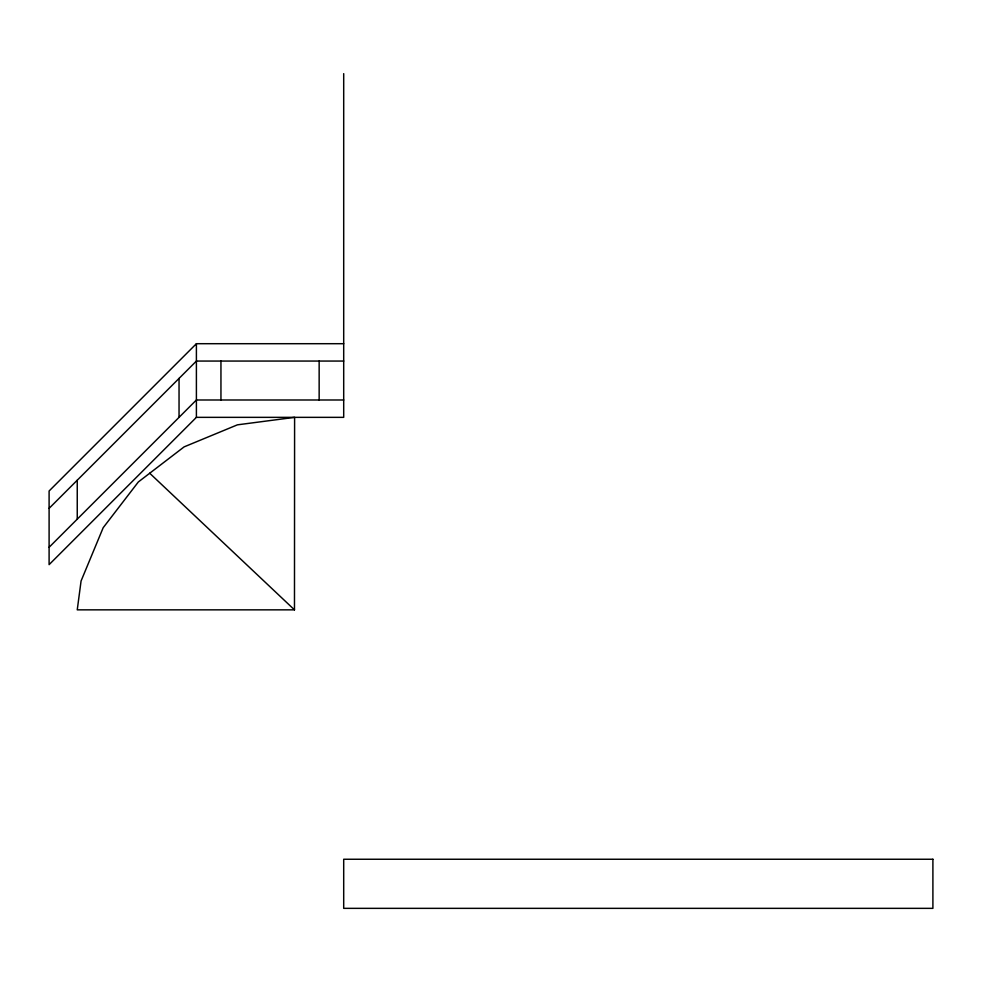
<?xml version="1.0" encoding="UTF-8"?>
<svg xmlns="http://www.w3.org/2000/svg" width="982" height="982" viewBox="0 0 982 982"><rect width="100%" height="100%" fill="white"/><g stroke="black" fill="none" stroke-linecap="round" stroke-linejoin="round"><path stroke-width="1.47" d="M294.477 609.847L294.6 417.35L237.411 424.838L184.1 446.884L138.327 481.966L103.184 527.702L81.076 580.976L77.247 609.847L294.477 609.847L149.706 473.238M343.7 343.7L196.4 343.7L49.1 491L49.1 564.65L196.4 417.35L343.7 417.35L343.7 73.65M49.1 508.357L196.4 361.057L343.7 361.057M49.1 547.293L196.4 399.993L343.7 399.993M319.15 361.057L319.15 399.993M220.95 361.057L220.95 399.993M196.4 343.7L196.4 417.35M179.043 378.414L179.043 417.35M77.247 480.21L77.247 519.147M932.9 859.25L343.7 859.25L343.7 908.35L932.9 908.35L932.9 859.25"/></g></svg>
